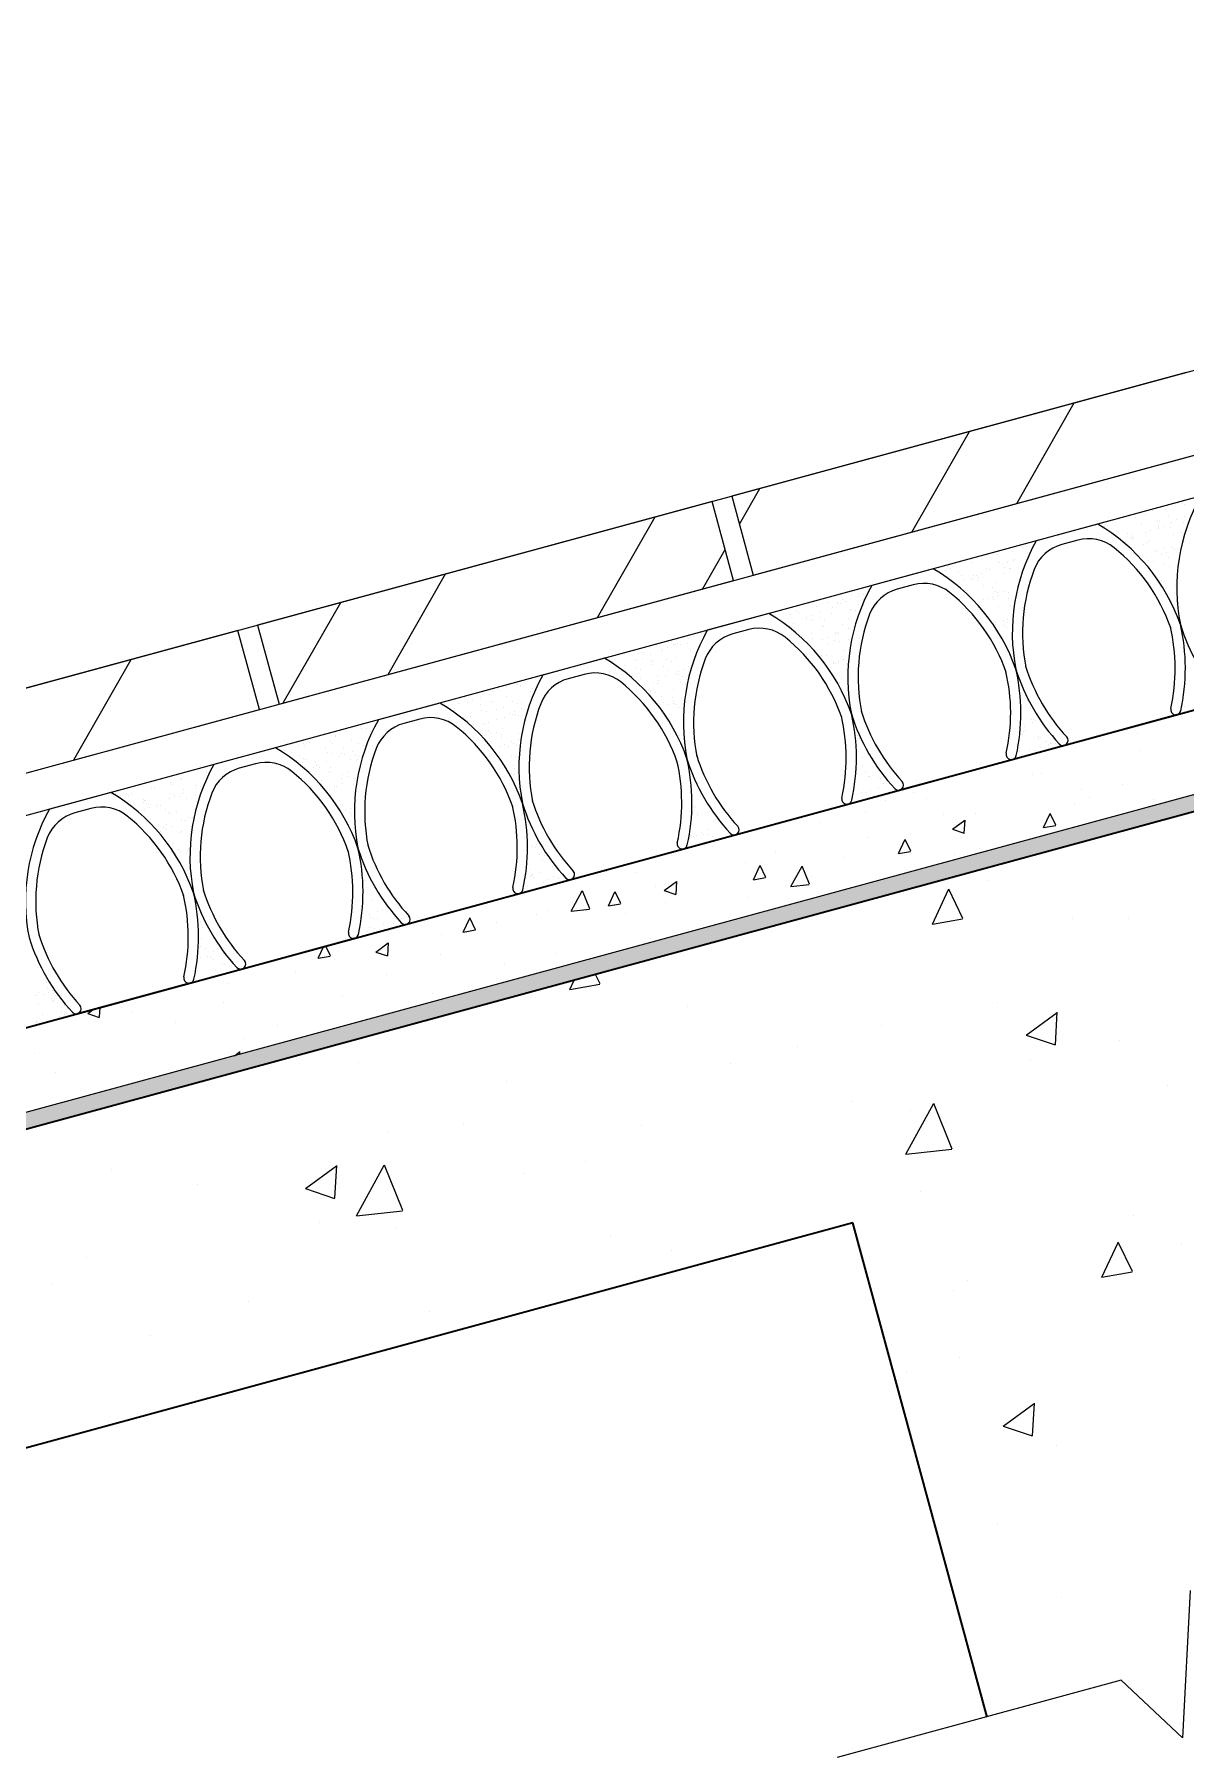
# Model space of a CAD drawing. Header units: millimetres. Extents: x -31731215 to 29997125, y -14487545 to 25622576.
# Drawn here: x 2164615 to 2165177, y -917838 to -916997 of the extents above; entities that cross this region are included whole.
import ezdxf

# ---------------------------------------------------------------- set-up
doc = ezdxf.new("R2010")
doc.units = ezdxf.units.MM
doc.header["$MEASUREMENT"] = 0
doc.linetypes.add('1', pattern=[0])
for name, color, linetype, lineweight in [('DIM', 70, 'Continuous', 9), ('DIMENSION LINES', 134, 'Continuous', 15), ('HATCH', 8, '1', 18), ('SECTION', 7, 'Continuous', 35), ('WALL', 10, '1', 20), ('water proofing', 222, 'Continuous', 9)]:
    doc.layers.add(name, color=color, linetype=linetype, lineweight=lineweight)

msp = doc.modelspace()

# ---------------------------------------------------------------- hatches: boundary and pattern name
at = {"layer": 'water proofing'}
h = msp.add_hatch(color=256, dxfattribs=at)
h.paths.add_polyline_path([(2165749.09, -917213.679), (2164347.787, -917594.633), (2164349.886, -917602.352), (2165788.789, -917211.177), (2165778.971, -917205.556), (2165754.217, -917212.285), (2165754.241, -917218.792)])
h.paths.add_polyline_path([(2165874.505, -917180.378), (2165866.874, -917176.008, -0.0848642), (2165837.529, -917189.636), (2165778.971, -917205.556), (2165788.789, -917211.177), (2165839.627, -917197.356, 0.0940721)])
h.paths.add_polyline_path([(2165948.355, -916904.758), (2165938.973, -916904.792), (2165915.551, -916911.16), (2165881.583, -916970.493), (2165871.933, -916973.116), (2165882.426, -917011.715), (2165888.216, -917010.141), (2165902.036, -917060.977), (2165911.855, -917066.598), (2165887.361, -916976.501), (2165920.847, -916918.01), (2165946.267, -916911.1, 0.5380944)])
h.paths.add_polyline_path([(2165912.702, -917069.716), (2165911.855, -917066.598), (2165902.036, -917060.977), (2165904.982, -917071.814, -0.3181653), (2165866.874, -917176.008), (2165874.505, -917180.378, 0.3081347)])

# ---------------------------------------------------------------- linework, layer by layer
for p, q in [((2164295.344, -917401.723), (2165772.283, -917000.207)), ((2164305.837, -917440.322), (2165888.216, -917010.141)), ((2164311.084, -917459.621), (2165893.463, -917029.441)), ((2165133.968, -917235.997), (2165103.907, -917244.169)), ((2165124.17, -917243.842), (2165116.329, -917245.974)), ((2165053.637, -917257.835), (2165023.576, -917266.008)), ((2165043.839, -917265.68), (2165035.998, -917267.812)), ((2164973.307, -917279.674), (2164943.245, -917287.846)), ((2164963.508, -917287.519), (2164955.667, -917289.65)), ((2164892.976, -917301.512), (2164862.915, -917309.684)), ((2164883.177, -917309.357), (2164875.336, -917311.489)), ((2164812.645, -917323.35), (2164782.584, -917331.523)), ((2164802.847, -917331.196), (2164795.006, -917333.327)), ((2165172.651, -917329.028), (2165117.647, -917343.981)), ((2164732.315, -917345.189), (2164702.253, -917353.361)), ((2164722.516, -917353.034), (2164714.675, -917355.166)), ((2165092.32, -917350.866), (2165037.316, -917365.819)), ((2164651.984, -917367.027), (2164621.922, -917375.2)), ((2165011.989, -917372.705), (2164956.986, -917387.658)), ((2164642.185, -917374.873), (2164634.344, -917377.004)), ((2164931.659, -917394.543), (2164876.655, -917409.496)), ((2164851.328, -917416.382), (2164796.324, -917431.335)), ((2164770.997, -917438.22), (2164715.994, -917453.173)), ((2164690.667, -917460.058), (2164635.663, -917475.012))]:
    msp.add_line(p, q)
for centre, radius, start, end in [((2165264.491, -917267.202), 91.946, 150.787256, 191.178617), ((2165087.478, -917315.324), 91.946, 19.238758, 59.630119), ((2165184.16, -917289.04), 91.946, 150.787256, 191.178617), ((2165121.575, -917265.273), 20, 105.208688, 159.205542), ((2165129.416, -917263.141), 20, 51.211833, 105.208688), ((2165087.478, -917315.324), 86.946, 19.238758, 51.211833), ((2165049.086, -917284.98), 20, 51.211833, 105.208688), ((2165007.148, -917337.162), 91.946, 19.238758, 59.630119), ((2165184.16, -917289.04), 86.946, 159.205542, 191.178617), ((2165103.83, -917310.879), 91.946, 150.787256, 191.178617), ((2165041.245, -917287.112), 20, 105.208688, 159.205542), ((2165007.148, -917337.162), 86.946, 19.238758, 51.211833), ((2164926.817, -917359.001), 91.946, 19.238758, 59.630119), ((2165103.83, -917310.879), 86.946, 159.205542, 191.178617), ((2165023.499, -917332.717), 91.946, 150.787256, 191.178617), ((2164960.914, -917308.95), 20, 105.208688, 159.205542), ((2164968.755, -917306.818), 20, 51.211833, 105.208688), ((2165081.878, -917306.495), 89.872, 347.425573, 13.078081), ((2165264.851, -917256.752), 94.872, 197.339294, 222.991802), ((2165081.878, -917306.495), 94.872, 347.425573, 13.078081), ((2164926.817, -917359.001), 86.946, 19.238758, 51.211833), ((2164846.486, -917380.839), 91.946, 19.238758, 59.630119), ((2165023.499, -917332.717), 86.946, 159.205542, 191.178617), ((2165184.52, -917278.591), 94.872, 197.339294, 222.991802), ((2165001.547, -917328.333), 94.872, 347.425573, 13.078081), ((2165184.52, -917278.591), 89.872, 197.339294, 222.991802), ((2164943.168, -917354.555), 91.946, 150.787256, 191.178617), ((2164880.583, -917330.788), 20, 105.208688, 159.205542), ((2164888.424, -917328.657), 20, 51.211833, 105.208688), ((2164846.486, -917380.839), 86.946, 19.238758, 51.211833), ((2165001.547, -917328.333), 89.872, 347.425573, 13.078081), ((2164766.156, -917402.678), 91.946, 19.238758, 59.630119), ((2164943.168, -917354.555), 86.946, 159.205542, 191.178617), ((2164862.838, -917376.394), 91.946, 150.787256, 191.178617), ((2164808.093, -917350.495), 20, 51.211833, 105.208688), ((2164921.217, -917350.172), 89.872, 347.425573, 13.078081), ((2165104.189, -917300.429), 94.872, 197.339294, 222.991802), ((2164921.217, -917350.172), 94.872, 347.425573, 13.078081), ((2165104.189, -917300.429), 89.872, 197.339294, 222.991802), ((2165172.035, -917326.605), 2.5, 167.425573, 347.425573), ((2164800.252, -917352.627), 20, 105.208688, 159.205542), ((2164766.156, -917402.678), 86.946, 19.238758, 51.211833), ((2165116.954, -917341.579), 2.5, 222.991802, 42.991802), ((2164685.825, -917424.516), 91.946, 19.238758, 59.630119), ((2164862.838, -917376.394), 86.946, 159.205542, 191.178617), ((2165023.859, -917322.268), 89.872, 197.339294, 222.991802), ((2165091.704, -917348.443), 2.5, 167.425573, 347.425573), ((2164782.507, -917398.232), 91.946, 150.787256, 191.178617), ((2164719.922, -917374.465), 20, 105.208688, 159.205542), ((2164727.763, -917372.334), 20, 51.211833, 105.208688), ((2164685.825, -917424.516), 86.946, 19.238758, 51.211833), ((2164840.886, -917372.01), 89.872, 347.425573, 13.078081), ((2165023.859, -917322.268), 94.872, 197.339294, 222.991802), ((2164840.886, -917372.01), 94.872, 347.425573, 13.078081), ((2165036.623, -917363.417), 2.5, 222.991802, 42.991802), ((2164647.432, -917394.172), 20, 51.211833, 105.208688), ((2164605.494, -917446.354), 91.946, 19.238758, 59.630119), ((2164782.507, -917398.232), 86.946, 159.205542, 191.178617), ((2164760.555, -917393.848), 89.872, 347.425573, 13.078081), ((2164943.528, -917344.106), 94.872, 197.339294, 222.991802), ((2164760.555, -917393.848), 94.872, 347.425573, 13.078081), ((2164943.528, -917344.106), 89.872, 197.339294, 222.991802), ((2165011.373, -917370.282), 2.5, 167.425573, 347.425573), ((2164702.176, -917420.071), 91.946, 150.787256, 191.178617), ((2164639.591, -917396.304), 20, 105.208688, 159.205542), ((2164605.494, -917446.354), 86.946, 19.238758, 51.211833), ((2164702.176, -917420.071), 86.946, 159.205542, 191.178617), ((2164956.293, -917385.256), 2.5, 222.991802, 42.991802), ((2164680.224, -917415.687), 89.872, 347.425573, 13.078081), ((2164863.197, -917365.945), 94.872, 197.339294, 222.991802), ((2164680.224, -917415.687), 94.872, 347.425573, 13.078081), ((2164863.197, -917365.945), 89.872, 197.339294, 222.991802), ((2164931.043, -917392.12), 2.5, 167.425573, 347.425573), ((2164875.962, -917407.094), 2.5, 222.991802, 42.991802), ((2164782.866, -917387.783), 94.872, 197.339294, 222.991802), ((2164599.894, -917437.525), 94.872, 347.425573, 13.078081), ((2164782.866, -917387.783), 89.872, 197.339294, 222.991802), ((2164850.712, -917413.959), 2.5, 167.425573, 347.425573), ((2164599.894, -917437.525), 89.872, 347.425573, 13.078081), ((2164795.631, -917428.933), 2.5, 222.991802, 42.991802), ((2164702.536, -917409.621), 94.872, 197.339294, 222.991802), ((2164702.536, -917409.621), 89.872, 197.339294, 222.991802), ((2164770.381, -917435.797), 2.5, 167.425573, 347.425573), ((2164715.301, -917450.771), 2.5, 222.991802, 42.991802), ((2164690.05, -917457.635), 2.5, 167.425573, 347.425573), ((2164634.97, -917472.61), 2.5, 222.991802, 42.991802)]:
    msp.add_arc(centre, radius, start, end)
at = {"layer": 'DIM'}
for p, q in [((2165179.051, -917756.663), (2165175.309, -917828.666)), ((2165145.38, -917800.532), (2165006.665, -917838.243)), ((2165175.309, -917828.666), (2165145.38, -917800.532))]:
    msp.add_line(p, q, dxfattribs=at)
at = {"layer": 'DIMENSION LINES'}
msp.add_line((2165008.532, -917578.831), (2164884.514, -917612.546), dxfattribs=at)
msp.add_solid([(2164884.706, -917612.681), (2164884.763, -917612.665), (2164884.687, -917612.499)], dxfattribs=at)
at = {"layer": 'HATCH'}
for p, q in [((2165094.366, -917225.955), (2165122.471, -917176.863)), ((2165043.19, -917239.867), (2165071.296, -917190.775)), ((2164958.94, -917236.075), (2164968.945, -917218.6)), ((2165157.21, -917231.274), (2165157.21, -917231.274)), ((2165160.586, -917229.116), (2165160.586, -917229.116)), ((2165167.237, -917228.838), (2165167.237, -917228.838)), ((2165172.944, -917225.82), (2165172.944, -917225.82)), ((2165176.562, -917226.192), (2165176.562, -917226.192)), ((2164889.663, -917281.605), (2164917.769, -917232.512)), ((2165137.201, -917237.062), (2165137.201, -917237.062)), ((2165137.503, -917236.174), (2165137.503, -917236.174)), ((2165138.614, -917236.747), (2165138.614, -917236.747)), ((2165143.077, -917239.175), (2165143.077, -917239.175)), ((2165143.857, -917239.452), (2165143.857, -917239.452)), ((2165148, -917232.711), (2165148, -917232.711)), ((2165152.219, -917232.95), (2165152.219, -917232.95)), ((2165155.436, -917235.879), (2165155.436, -917235.879)), ((2165159.957, -917239.21), (2165159.957, -917239.21)), ((2165163.209, -917234.369), (2165163.209, -917234.369)), ((2165163.417, -917238.33), (2165163.417, -917238.33)), ((2165163.438, -917236.443), (2165163.438, -917236.443)), ((2165163.739, -917237.628), (2165163.739, -917237.628)), ((2165164.32, -917234.942), (2165164.32, -917234.942)), ((2165165.825, -917237.186), (2165165.825, -917237.186)), ((2165168.34, -917231.866), (2165168.34, -917231.866)), ((2165169.563, -917237.648), (2165169.563, -917237.648)), ((2165170.058, -917234.983), (2165170.058, -917234.983)), ((2165172.48, -917233.97), (2165172.48, -917233.97)), ((2165174.418, -917239.861), (2165174.418, -917239.861)), ((2165175.776, -917235.034), (2165175.776, -917235.034)), ((2165176.262, -917232.387), (2165176.262, -917232.387)), ((2164940.839, -917267.692), (2164951.914, -917248.348)), ((2165097.248, -917247.626), (2165097.248, -917247.626)), ((2165098.444, -917246.156), (2165098.444, -917246.156)), ((2165099.555, -917246.729), (2165099.555, -917246.729)), ((2165147.434, -917244.451), (2165147.434, -917244.451)), ((2165148.42, -917240.555), (2165148.42, -917240.555)), ((2165149.856, -917242.547), (2165149.856, -917242.547)), ((2165150.807, -917241.298), (2165150.807, -917241.298)), ((2165150.831, -917241.925), (2165150.831, -917241.925)), ((2165150.967, -917243.12), (2165150.967, -917243.12)), ((2165151.217, -917242.868), (2165151.217, -917242.868)), ((2165156.21, -917245.825), (2165156.21, -917245.825)), ((2165157.536, -917240.224), (2165157.536, -917240.224)), ((2165158.267, -917245.093), (2165158.267, -917245.093)), ((2165159.401, -917243.973), (2165159.401, -917243.973)), ((2165166.248, -917247.544), (2165166.248, -917247.544)), ((2165170.619, -917247.465), (2165170.619, -917247.465)), ((2165171.171, -917241.08), (2165171.171, -917241.08)), ((2165171.425, -917248.325), (2165171.425, -917248.325)), ((2165173.006, -917248.208), (2165173.006, -917248.208)), ((2165175.561, -917240.743), (2165175.561, -917240.743)), ((2165060.496, -917256.711), (2165060.496, -917256.711)), ((2165072.303, -917254.517), (2165072.303, -917254.517)), ((2165077.129, -917253.51), (2165077.129, -917253.51)), ((2165079.093, -917251.239), (2165079.093, -917251.239)), ((2165084.889, -917250.922), (2165084.889, -917250.922)), ((2165085.091, -917254.334), (2165085.091, -917254.334)), ((2165086.202, -917254.907), (2165086.202, -917254.907)), ((2165087.237, -917255.729), (2165087.237, -917255.729)), ((2165089.658, -917254.716), (2165089.658, -917254.716)), ((2165092.147, -917249.398), (2165092.147, -917249.398)), ((2165092.643, -917253.672), (2165092.643, -917253.672)), ((2165093.441, -917253.133), (2165093.441, -917253.133)), ((2165099.76, -917250.489), (2165099.76, -917250.489)), ((2165153.662, -917251.139), (2165153.662, -917251.139)), ((2165155.602, -917251.577), (2165155.602, -917251.577)), ((2165157.989, -917252.32), (2165157.989, -917252.32)), ((2165158.902, -917253.565), (2165158.902, -917253.565)), ((2165161.098, -917254.307), (2165161.098, -917254.307)), ((2165162.208, -917248.92), (2165162.208, -917248.92)), ((2165163.319, -917249.494), (2165163.319, -917249.494)), ((2165165.221, -917250.921), (2165165.221, -917250.921)), ((2165166.582, -917254.995), (2165166.582, -917254.995)), ((2165167.643, -917249.908), (2165167.643, -917249.908)), ((2165168.563, -917252.199), (2165168.563, -917252.199)), ((2165169.08, -917256.758), (2165169.08, -917256.758)), ((2165174.002, -917250.294), (2165174.002, -917250.294)), ((2164787.312, -917309.43), (2164815.418, -917260.337)), ((2165059.4, -917258.529), (2165059.4, -917258.529)), ((2165062.112, -917257.622), (2165062.112, -917257.622)), ((2165064.613, -917265.197), (2165064.613, -917265.197)), ((2165065.74, -917259.416), (2165065.74, -917259.416)), ((2165067.381, -917260.981), (2165067.381, -917260.981)), ((2165068.395, -917263.614), (2165068.395, -917263.614)), ((2165071.738, -917262.511), (2165071.738, -917262.511)), ((2165072.849, -917263.084), (2165072.849, -917263.084)), ((2165073.33, -917261.115), (2165073.33, -917261.115)), ((2165074.714, -917260.97), (2165074.714, -917260.97)), ((2165075.135, -917263.731), (2165075.135, -917263.731)), ((2165075.718, -917261.858), (2165075.718, -917261.858)), ((2165077.136, -917259.956), (2165077.136, -917259.956)), ((2165079.739, -917257.684), (2165079.739, -917257.684)), ((2165080.918, -917258.374), (2165080.918, -917258.374)), ((2165084.311, -917264.533), (2165084.311, -917264.533)), ((2165087.721, -917260.136), (2165087.721, -917260.136)), ((2165088.348, -917257.003), (2165088.348, -917257.003)), ((2165090.735, -917257.746), (2165090.735, -917257.746)), ((2165091.445, -917257.612), (2165091.445, -917257.612)), ((2165095.474, -917262.886), (2165095.474, -917262.886)), ((2165163.93, -917263.521), (2165163.93, -917263.521)), ((2165165.17, -917263.343), (2165165.17, -917263.343)), ((2165166.588, -917264.263), (2165166.588, -917264.263)), ((2165009.193, -917272.728), (2165009.193, -917272.728)), ((2165016.938, -917271.235), (2165016.938, -917271.235)), ((2165017.058, -917269.959), (2165017.058, -917269.959)), ((2165019.36, -917270.221), (2165019.36, -917270.221)), ((2165021.438, -917266.693), (2165021.438, -917266.693)), ((2165021.551, -917269.432), (2165021.551, -917269.432)), ((2165069.293, -917268.645), (2165069.293, -917268.645)), ((2165070.212, -917270.195), (2165070.212, -917270.195)), ((2165077.966, -917272.945), (2165077.966, -917272.945)), ((2165078.092, -917265.79), (2165078.092, -917265.79)), ((2165080.512, -917272.138), (2165080.512, -917272.138)), ((2165082.4, -917271.667), (2165082.4, -917271.667)), ((2165082.571, -917266.898), (2165082.571, -917266.898)), ((2165082.899, -917272.881), (2165082.899, -917272.881)), ((2165084.091, -917268.885), (2165084.091, -917268.885)), ((2165084.821, -917270.654), (2165084.821, -917270.654)), ((2165085.202, -917269.458), (2165085.202, -917269.458)), ((2165088.603, -917269.071), (2165088.603, -917269.071)), ((2165090.445, -917272.163), (2165090.445, -917272.163)), ((2165090.552, -917269.35), (2165090.552, -917269.35)), ((2165094.922, -917266.427), (2165094.922, -917266.427)), ((2165167.562, -917266.75), (2165167.562, -917266.75)), ((2165169.964, -917273.623), (2165169.964, -917273.623)), ((2165171.911, -917265.973), (2165171.911, -917265.973)), ((2164736.136, -917323.342), (2164764.242, -917274.25)), ((2164983.703, -917280.335), (2164983.703, -917280.335)), ((2164987.022, -917278.183), (2164987.022, -917278.183)), ((2164987.622, -917279.381), (2164987.622, -917279.381)), ((2164991.893, -917281.716), (2164991.893, -917281.716)), ((2164994.314, -917280.703), (2164994.314, -917280.703)), ((2164996.607, -917276.322), (2164996.607, -917276.322)), ((2164998.096, -917279.12), (2164998.096, -917279.12)), ((2164998.241, -917281.675), (2164998.241, -917281.675)), ((2165002.04, -917274.071), (2165002.04, -917274.071)), ((2165004.043, -917279.49), (2165004.043, -917279.49)), ((2165004.415, -917276.475), (2165004.415, -917276.475)), ((2165006.837, -917275.462), (2165006.837, -917275.462)), ((2165006.974, -917274.298), (2165006.974, -917274.298)), ((2165008.085, -917274.871), (2165008.085, -917274.871)), ((2165010.619, -917273.879), (2165010.619, -917273.879)), ((2165012.024, -917281.942), (2165012.024, -917281.942)), ((2165013.259, -917277.563), (2165013.259, -917277.563)), ((2165013.328, -917277.576), (2165013.328, -917277.576)), ((2165015.646, -917278.306), (2165015.646, -917278.306)), ((2165016.947, -917275.478), (2165016.947, -917275.478)), ((2165076.081, -917274.312), (2165076.081, -917274.312)), ((2165085.402, -917276.113), (2165085.402, -917276.113)), ((2165091.492, -917275.556), (2165091.492, -917275.556)), ((2165092.507, -917281.351), (2165092.507, -917281.351)), ((2165172.351, -917274.366), (2165172.351, -917274.366)), ((2164940.32, -917289.385), (2164940.32, -917289.385)), ((2164983.223, -917285.787), (2164983.223, -917285.787)), ((2164985.574, -917284.36), (2164985.574, -917284.36)), ((2164985.61, -917286.53), (2164985.61, -917286.53)), ((2164991.684, -917282.786), (2164991.684, -917282.786)), ((2164993.621, -917282.476), (2164993.621, -917282.476)), ((2164994.203, -917289.205), (2164994.203, -917289.205)), ((2164994.732, -917283.049), (2164994.732, -917283.049)), ((2164999.438, -917285.537), (2164999.438, -917285.537)), ((2164999.975, -917285.754), (2164999.975, -917285.754)), ((2165000.628, -917282.418), (2165000.628, -917282.418)), ((2165005.782, -917289.817), (2165005.782, -917289.817)), ((2165005.974, -917288.849), (2165005.974, -917288.849)), ((2165006.874, -917288.704), (2165006.874, -917288.704)), ((2165007.084, -917289.422), (2165007.084, -917289.422)), ((2165009.221, -917285.093), (2165009.221, -917285.093)), ((2165012.101, -917287.173), (2165012.101, -917287.173)), ((2165014.522, -917286.159), (2165014.522, -917286.159)), ((2165083.091, -917283.436), (2165083.091, -917283.436)), ((2165083.766, -917285.009), (2165083.766, -917285.009)), ((2165084.202, -917284.009), (2165084.202, -917284.009)), ((2165087.693, -917283.16), (2165087.693, -917283.16)), ((2165088.233, -917285.327), (2165088.233, -917285.327)), ((2165089.445, -917286.714), (2165089.445, -917286.714)), ((2165090.08, -917283.903), (2165090.08, -917283.903)), ((2165090.085, -917282.365), (2165090.085, -917282.365)), ((2164911.932, -917298.743), (2164911.932, -917298.743)), ((2164920.911, -917298.128), (2164920.911, -917298.128)), ((2164921.594, -917297.221), (2164921.594, -917297.221)), ((2164924.016, -917296.208), (2164924.016, -917296.208)), ((2164926.95, -917294.631), (2164926.95, -917294.631)), ((2164927.798, -917294.625), (2164927.798, -917294.625)), ((2164928.856, -917294.262), (2164928.856, -917294.262)), ((2164929.967, -917294.835), (2164929.967, -917294.835)), ((2164933.496, -917294.534), (2164933.496, -917294.534)), ((2164934.117, -917291.981), (2164934.117, -917291.981)), ((2164935.211, -917297.541), (2164935.211, -917297.541)), ((2164936.538, -917290.968), (2164936.538, -917290.968)), ((2164938.169, -917298.123), (2164938.169, -917298.123)), ((2164993.259, -917295.058), (2164993.259, -917295.058)), ((2164994.516, -917292.001), (2164994.516, -917292.001)), ((2164999.578, -917292.413), (2164999.578, -917292.413)), ((2165002, -917291.4), (2165002, -917291.4)), ((2165002.27, -917294.751), (2165002.27, -917294.751)), ((2165005.422, -917292.698), (2165005.422, -917292.698)), ((2165007.809, -917293.441), (2165007.809, -917293.441)), ((2165009.706, -917297.918), (2165009.706, -917297.918)), ((2165012.328, -917292.127), (2165012.328, -917292.127)), ((2165091.065, -917294.541), (2165091.065, -917294.541)), ((2165091.452, -917295.706), (2165091.452, -917295.706)), ((2164633.785, -917351.167), (2164661.891, -917302.074)), ((2164896.914, -917302.855), (2164896.914, -917302.855)), ((2164902.752, -917305.106), (2164902.752, -917305.106)), ((2164908.007, -917302.141), (2164908.007, -917302.141)), ((2164908.133, -917306.347), (2164908.133, -917306.347)), ((2164909.071, -917302.462), (2164909.071, -917302.462)), ((2164909.505, -917299.345), (2164909.505, -917299.345)), ((2164910.52, -917307.091), (2164910.52, -917307.091)), ((2164911.493, -917301.449), (2164911.493, -917301.449)), ((2164915.275, -917299.866), (2164915.275, -917299.866)), ((2164915.503, -917302.44), (2164915.503, -917302.44)), ((2164915.988, -917304.592), (2164915.988, -917304.592)), ((2164916.614, -917303.013), (2164916.614, -917303.013)), ((2164921.858, -917305.718), (2164921.858, -917305.718)), ((2164923.151, -917302.235), (2164923.151, -917302.235)), ((2164923.742, -917307.342), (2164923.742, -917307.342)), ((2164925.538, -917302.979), (2164925.538, -917302.979)), ((2164928.346, -917301.296), (2164928.346, -917301.296)), ((2164931.701, -917306.905), (2164931.701, -917306.905)), ((2164934.131, -917305.654), (2164934.131, -917305.654)), ((2164935.483, -917305.323), (2164935.483, -917305.323)), ((2164998.975, -917300.305), (2164998.975, -917300.305)), ((2165001.384, -917300.228), (2165001.384, -917300.228)), ((2165004.973, -917303.4), (2165004.973, -917303.4)), ((2165005.101, -917303.965), (2165005.101, -917303.965)), ((2165006.084, -917303.973), (2165006.084, -917303.973)), ((2165007.264, -917303.111), (2165007.264, -917303.111)), ((2165009.685, -917302.097), (2165009.685, -917302.097)), ((2165011.327, -917306.678), (2165011.327, -917306.678)), ((2164844.976, -917315.371), (2164844.976, -917315.371)), ((2164849.819, -917313.888), (2164849.819, -917313.888)), ((2164850.739, -917314.226), (2164850.739, -917314.226)), ((2164851.85, -917314.8), (2164851.85, -917314.8)), ((2164851.86, -917315.191), (2164851.86, -917315.191)), ((2164862.723, -917309.876), (2164862.723, -917309.876)), ((2164903.402, -917308.187), (2164903.402, -917308.187)), ((2164910.838, -917311.355), (2164910.838, -917311.355)), ((2164916.757, -917313.159), (2164916.757, -917313.159)), ((2164918.819, -917313.806), (2164918.819, -917313.806)), ((2164919.113, -917309.766), (2164919.113, -917309.766)), ((2164919.178, -917312.146), (2164919.178, -917312.146)), ((2164922.961, -917310.563), (2164922.961, -917310.563)), ((2164927.856, -917308.813), (2164927.856, -917308.813)), ((2164928.967, -917309.386), (2164928.967, -917309.386)), ((2164929.28, -917307.919), (2164929.28, -917307.919)), ((2164930.332, -917313.258), (2164930.332, -917313.258)), ((2164931.178, -917310.51), (2164931.178, -917310.51)), ((2164932.719, -917314.001), (2164932.719, -917314.001)), ((2165007.932, -917313.179), (2165007.932, -917313.179)), ((2165008.566, -917311.251), (2165008.566, -917311.251)), ((2164821.824, -917323.415), (2164821.824, -917323.415)), ((2164824.874, -917320.779), (2164824.874, -917320.779)), ((2164826.25, -917323.208), (2164826.25, -917323.208)), ((2164828.672, -917322.195), (2164828.672, -917322.195)), ((2164831.387, -917319.309), (2164831.387, -917319.309)), ((2164832.31, -917323.946), (2164832.31, -917323.946)), ((2164832.454, -917320.612), (2164832.454, -917320.612)), ((2164836.842, -917319.303), (2164836.842, -917319.303)), ((2164837.386, -917322.404), (2164837.386, -917322.404)), ((2164837.46, -917317.184), (2164837.46, -917317.184)), ((2164838.497, -917322.977), (2164838.497, -917322.977)), ((2164838.773, -917317.968), (2164838.773, -917317.968)), ((2164841.194, -917316.954), (2164841.194, -917316.954)), ((2164845.214, -917319.934), (2164845.214, -917319.934)), ((2164848.061, -917322.796), (2164848.061, -917322.796)), ((2164850.448, -917323.539), (2164850.448, -917323.539)), ((2164852.65, -917323.102), (2164852.65, -917323.102)), ((2164857.093, -917317.505), (2164857.093, -917317.505)), ((2164857.8, -917316.34), (2164857.8, -917316.34)), ((2164914.503, -917316.991), (2164914.503, -917316.991)), ((2164915.314, -917317.37), (2164915.314, -917317.37)), ((2164915.614, -917317.564), (2164915.614, -917317.564)), ((2164917.701, -917318.113), (2164917.701, -917318.113)), ((2164920.857, -917320.269), (2164920.857, -917320.269)), ((2164921.651, -917323.02), (2164921.651, -917323.02)), ((2164924.442, -917323.857), (2164924.442, -917323.857)), ((2164926.295, -917320.788), (2164926.295, -917320.788)), ((2164926.573, -917316.556), (2164926.573, -917316.556)), ((2164926.856, -917323.364), (2164926.856, -917323.364)), ((2164926.864, -917322.843), (2164926.864, -917322.843)), ((2164927.967, -917323.938), (2164927.967, -917323.938)), ((2164930.646, -917321.261), (2164930.646, -917321.261)), ((2165008.63, -917316.452), (2165008.63, -917316.452)), ((2165096.606, -917321.083), (2165096.606, -917321.083)), ((2165099.558, -917322.183), (2165099.558, -917322.183)), ((2165099.797, -917322.19), (2165099.797, -917322.19)), ((2164819.931, -917325.853), (2164819.931, -917325.853)), ((2164819.952, -917327.243), (2164819.952, -917327.243)), ((2164824.033, -917330.582), (2164824.033, -917330.582)), ((2164825.144, -917331.155), (2164825.144, -917331.155)), ((2164827.706, -917329.993), (2164827.706, -917329.993)), ((2164833.043, -917326.908), (2164833.043, -917326.908)), ((2164835.43, -917327.651), (2164835.43, -917327.651)), ((2164840.139, -917331.309), (2164840.139, -917331.309)), ((2164840.291, -917326.398), (2164840.291, -917326.398)), ((2164843.74, -917325.683), (2164843.74, -917325.683)), ((2164844.024, -917330.326), (2164844.024, -917330.326)), ((2164846.458, -917328.665), (2164846.458, -917328.665)), ((2164848.045, -917329.148), (2164848.045, -917329.148)), ((2164848.88, -917327.652), (2164848.88, -917327.652)), ((2164849.739, -917328.778), (2164849.739, -917328.778)), ((2164850.85, -917329.351), (2164850.85, -917329.351)), ((2164852.662, -917326.069), (2164852.662, -917326.069)), ((2164922.496, -917328.393), (2164922.496, -917328.393)), ((2164924.883, -917329.136), (2164924.883, -917329.136)), ((2164929.404, -917325.771), (2164929.404, -917325.771)), ((2165101.4, -917331.363), (2165101.4, -917331.363)), ((2165102.39, -917331.397), (2165102.39, -917331.397)), ((2165103.787, -917332.106), (2165103.787, -917332.106)), ((2165176.313, -917324.852), (2165176.313, -917324.852)), ((2164755.951, -917338.714), (2164755.951, -917338.714)), ((2164761.753, -917339.864), (2164761.753, -917339.864)), ((2164761.764, -917338.99), (2164761.764, -917338.99)), ((2164772.622, -917334.191), (2164772.622, -917334.191)), ((2164773.732, -917334.764), (2164773.732, -917334.764)), ((2164774.122, -917335.694), (2164774.122, -917335.694)), ((2164776.77, -917335.751), (2164776.77, -917335.751)), ((2164778.976, -917337.469), (2164778.976, -917337.469)), ((2164829.006, -917334.438), (2164829.006, -917334.438)), ((2164830.387, -917333.86), (2164830.387, -917333.86)), ((2164833.935, -917333.906), (2164833.935, -917333.906)), ((2164835.142, -917333.16), (2164835.142, -917333.16)), ((2164836.357, -917332.892), (2164836.357, -917332.892)), ((2164836.386, -917336.955), (2164836.386, -917336.955)), ((2164837.497, -917337.528), (2164837.497, -917337.528)), ((2164840.225, -917337.93), (2164840.225, -917337.93)), ((2164842.612, -917338.673), (2164842.612, -917338.673)), ((2164842.74, -917340.234), (2164842.74, -917340.234)), ((2164843.123, -917335.612), (2164843.123, -917335.612)), ((2164850.877, -917338.362), (2164850.877, -917338.362)), ((2164929.677, -917339.415), (2164929.677, -917339.415)), ((2165016.426, -917340.821), (2165016.426, -917340.821)), ((2165016.436, -917339.449), (2165016.436, -917339.449)), ((2165017.797, -917340.443), (2165017.797, -917340.443)), ((2165097.363, -917338.893), (2165097.363, -917338.893)), ((2165097.785, -917337.443), (2165097.785, -917337.443)), ((2165098.203, -917334.622), (2165098.203, -917334.622)), ((2165098.797, -917336.741), (2165098.797, -917336.741)), ((2165101.985, -917333.039), (2165101.985, -917333.039)), ((2165104.796, -917339.836), (2165104.796, -917339.836)), ((2165105.221, -917340.611), (2165105.221, -917340.611)), ((2165105.906, -917340.409), (2165105.906, -917340.409)), ((2164734.674, -917344.746), (2164734.674, -917344.746)), ((2164736.274, -917346.597), (2164736.274, -917346.597)), ((2164737.11, -917346.599), (2164737.11, -917346.599)), ((2164739.917, -917347.451), (2164739.917, -917347.451)), ((2164743.429, -917343.954), (2164743.429, -917343.954)), ((2164744.255, -917349.048), (2164744.255, -917349.048)), ((2164745.85, -917342.941), (2164745.85, -917342.941)), ((2164746.735, -917343.976), (2164746.735, -917343.976)), ((2164749.178, -917342.584), (2164749.178, -917342.584)), ((2164749.632, -917341.358), (2164749.632, -917341.358)), ((2164756.614, -917345.752), (2164756.614, -917345.752)), ((2164757.954, -917347.468), (2164757.954, -917347.468)), ((2164759.269, -917342.368), (2164759.269, -917342.368)), ((2164760.341, -917348.211), (2164760.341, -917348.211)), ((2164760.379, -917342.942), (2164760.379, -917342.942)), ((2164763.637, -917349.411), (2164763.637, -917349.411)), ((2164764.595, -917348.204), (2164764.595, -917348.204)), ((2164765.623, -917345.647), (2164765.623, -917345.647)), ((2164766.058, -917348.398), (2164766.058, -917348.398)), ((2164769.518, -917341.74), (2164769.518, -917341.74)), ((2164769.84, -917346.815), (2164769.84, -917346.815)), ((2164771.621, -917348.742), (2164771.621, -917348.742)), ((2164772.732, -917349.315), (2164772.732, -917349.315)), ((2164772.972, -917343.356), (2164772.972, -917343.356)), ((2164775.359, -917344.099), (2164775.359, -917344.099)), ((2164776.159, -917344.17), (2164776.159, -917344.17)), ((2164837.973, -917342.374), (2164837.973, -917342.374)), ((2164841.621, -917344.603), (2164841.621, -917344.603)), ((2164844.042, -917343.589), (2164844.042, -917343.589)), ((2164845.954, -917344.826), (2164845.954, -917344.826)), ((2164847.406, -917348.953), (2164847.406, -917348.953)), ((2164847.825, -917342.007), (2164847.825, -917342.007)), ((2164848.738, -917343.329), (2164848.738, -917343.329)), ((2164849.849, -917343.902), (2164849.849, -917343.902)), ((2164851.205, -917341.349), (2164851.205, -917341.349)), ((2165095.951, -917347.241), (2165095.951, -917347.241)), ((2165097.148, -917348.977), (2165097.148, -917348.977)), ((2165100.617, -917346.657), (2165100.617, -917346.657)), ((2165103.467, -917346.332), (2165103.467, -917346.332)), ((2165105.888, -917345.319), (2165105.888, -917345.319)), ((2165108.582, -917342.386), (2165108.582, -917342.386)), ((2165109.671, -917343.736), (2165109.671, -917343.736)), ((2165110.969, -917343.129), (2165110.969, -917343.129)), ((2165111.15, -917343.114), (2165111.15, -917343.114)), ((2165113.202, -917343.063), (2165113.202, -917343.063)), ((2164698.426, -917357.5), (2164698.426, -917357.5)), ((2164742.936, -917351.58), (2164742.936, -917351.58)), ((2164745.323, -917352.323), (2164745.323, -917352.323)), ((2164745.916, -917350.546), (2164745.916, -917350.546)), ((2164747.026, -917351.119), (2164747.026, -917351.119)), ((2164751.114, -917354.652), (2164751.114, -917354.652)), ((2164752.009, -917351.798), (2164752.009, -917351.798)), ((2164752.27, -917353.825), (2164752.27, -917353.825)), ((2164753.536, -917353.638), (2164753.536, -917353.638)), ((2164753.916, -917354.998), (2164753.916, -917354.998)), ((2164757.318, -917352.055), (2164757.318, -917352.055)), ((2164758.268, -917356.92), (2164758.268, -917356.92)), ((2164759.379, -917357.493), (2164759.379, -917357.493)), ((2164759.445, -917354.966), (2164759.445, -917354.966)), ((2164767.426, -917357.418), (2164767.426, -917357.418)), ((2164768.934, -917350.886), (2164768.934, -917350.886)), ((2164772.349, -917350.954), (2164772.349, -917350.954)), ((2164848.785, -917354.04), (2164848.785, -917354.04)), ((2164849.306, -917355.3), (2164849.306, -917355.3)), ((2164849.793, -917349.696), (2164849.793, -917349.696)), ((2165019.164, -917353.785), (2165019.164, -917353.785)), ((2165019.257, -917350.035), (2165019.257, -917350.035)), ((2165020.679, -917356.705), (2165020.679, -917356.705)), ((2165093.366, -917350.56), (2165093.366, -917350.56)), ((2164660.607, -917364.7), (2164660.607, -917364.7)), ((2164671.645, -917364.536), (2164671.645, -917364.536)), ((2164673.482, -917364.39), (2164673.482, -917364.39)), ((2164681.151, -917362.333), (2164681.151, -917362.333)), ((2164682.262, -917362.906), (2164682.262, -917362.906)), ((2164686.067, -917360.796), (2164686.067, -917360.796)), ((2164686.663, -917360.424), (2164686.663, -917360.424)), ((2164687.505, -917365.611), (2164687.505, -917365.611)), ((2164693.338, -917364.917), (2164693.338, -917364.917)), ((2164693.821, -917363.546), (2164693.821, -917363.546)), ((2164695.759, -917363.903), (2164695.759, -917363.903)), ((2164754.841, -917361.013), (2164754.841, -917361.013)), ((2164758.799, -917365.349), (2164758.799, -917365.349)), ((2164761.097, -917366.021), (2164761.097, -917366.021)), ((2164761.221, -917364.336), (2164761.221, -917364.336)), ((2164762.276, -917364.18), (2164762.276, -917364.18)), ((2164764.622, -917360.198), (2164764.622, -917360.198)), ((2164765.003, -917362.753), (2164765.003, -917362.753)), ((2164765.135, -917358.491), (2164765.135, -917358.491)), ((2164767.522, -917359.234), (2164767.522, -917359.234)), ((2164770.621, -917363.293), (2164770.621, -917363.293)), ((2164771.322, -917360.108), (2164771.322, -917360.108)), ((2164771.732, -917363.866), (2164771.732, -917363.866)), ((2164847.738, -917357.88), (2164847.738, -917357.88)), ((2164848.849, -917358.453), (2164848.849, -917358.453)), ((2164851.617, -917363.254), (2164851.617, -917363.254)), ((2165017.166, -917365.713), (2165017.166, -917365.713)), ((2165022.089, -917359.249), (2165022.089, -917359.249)), ((2165022.273, -917359.453), (2165022.273, -917359.453)), ((2165023.067, -917366.065), (2165023.067, -917366.065)), ((2165026.678, -917359.8), (2165026.678, -917359.8)), ((2165026.849, -917364.482), (2165026.849, -917364.482)), ((2165027.789, -917360.373), (2165027.789, -917360.373)), ((2165029.525, -917362.417), (2165029.525, -917362.417)), ((2164654.288, -917367.345), (2164654.288, -917367.345)), ((2164656.627, -917368.648), (2164656.627, -917368.648)), ((2164660.578, -917368.402), (2164660.578, -917368.402)), ((2164661.8, -917367.416), (2164661.8, -917367.416)), ((2164667.798, -917370.511), (2164667.798, -917370.511)), ((2164667.846, -917372.14), (2164667.846, -917372.14)), ((2164668.559, -917370.854), (2164668.559, -917370.854)), ((2164668.909, -917371.084), (2164668.909, -917371.084)), ((2164670.233, -917372.883), (2164670.233, -917372.883)), ((2164670.714, -917374.384), (2164670.714, -917374.384)), ((2164674.152, -917373.789), (2164674.152, -917373.789)), ((2164674.496, -917372.802), (2164674.496, -917372.802)), ((2164676.313, -917373.604), (2164676.313, -917373.604)), ((2164680.815, -917370.157), (2164680.815, -917370.157)), ((2164680.917, -917367.558), (2164680.917, -917367.558)), ((2164682.864, -917368.028), (2164682.864, -917368.028)), ((2164683.237, -917369.144), (2164683.237, -917369.144)), ((2164685.251, -917368.771), (2164685.251, -917368.771)), ((2164687.019, -917367.561), (2164687.019, -917367.561)), ((2164688.899, -917370.01), (2164688.899, -917370.01)), ((2164693.504, -917368.706), (2164693.504, -917368.706)), ((2164693.844, -917371.446), (2164693.844, -917371.446)), ((2164694.615, -917369.279), (2164694.615, -917369.279)), ((2164765.108, -917373.394), (2164765.108, -917373.394)), ((2164770.258, -917366.632), (2164770.258, -917366.632)), ((2164935.807, -917369.091), (2164935.807, -917369.091)), ((2164936.208, -917373.391), (2164936.208, -917373.391)), ((2164936.342, -917374.531), (2164936.342, -917374.531)), ((2164937.319, -917373.964), (2164937.319, -917373.964)), ((2164940.002, -917368.991), (2164940.002, -917368.991)), ((2164942.661, -917371.887), (2164942.661, -917371.887)), ((2165014.327, -917369.723), (2165014.327, -917369.723)), ((2165014.436, -917368.551), (2165014.436, -917368.551)), ((2165018.474, -917367.058), (2165018.474, -917367.058)), ((2165020.646, -917367.078), (2165020.646, -917367.078)), ((2165020.861, -917367.801), (2165020.861, -917367.801)), ((2165024.92, -917368.463), (2165024.92, -917368.463)), ((2164668.293, -917375.398), (2164668.293, -917375.398)), ((2164671.39, -917380.068), (2164671.39, -917380.068)), ((2164678.826, -917375.558), (2164678.826, -917375.558)), ((2164679.144, -917382.818), (2164679.144, -917382.818)), ((2164680.151, -917376.884), (2164680.151, -917376.884)), ((2164681.262, -917377.457), (2164681.262, -917377.457)), ((2164683.749, -917376.772), (2164683.749, -917376.772)), ((2164686.505, -917380.162), (2164686.505, -917380.162)), ((2164688.501, -917380.854), (2164688.501, -917380.854)), ((2164690.045, -917379.051), (2164690.045, -917379.051)), ((2164690.922, -917379.841), (2164690.922, -917379.841)), ((2164691.73, -917379.224), (2164691.73, -917379.224)), ((2164763.622, -917374.749), (2164763.622, -917374.749)), ((2164766.485, -917376.046), (2164766.485, -917376.046)), ((2164767.939, -917382.608), (2164767.939, -917382.608)), ((2164768.278, -917377.044), (2164768.278, -917377.044)), ((2164768.906, -917375.033), (2164768.906, -917375.033)), ((2164769.621, -917377.844), (2164769.621, -917377.844)), ((2164770.732, -917378.417), (2164770.732, -917378.417)), ((2164854.576, -917380.922), (2164854.576, -917380.922)), ((2164936.203, -917376.595), (2164936.203, -917376.595)), ((2164938.59, -917377.339), (2164938.59, -917377.339)), ((2164938.638, -917378.305), (2164938.638, -917378.305)), ((2164942.562, -917376.669), (2164942.562, -917376.669)), ((2164946.392, -917381.055), (2164946.392, -917381.055)), ((2164947.183, -917380.014), (2164947.183, -917380.014)), ((2164950.347, -917382.584), (2164950.347, -917382.584)), ((2164615.386, -917388.67), (2164615.386, -917388.67)), ((2164616.72, -917383.067), (2164616.72, -917383.067)), ((2164675.027, -917383.163), (2164675.027, -917383.163)), ((2164675.978, -917386.095), (2164675.978, -917386.095)), ((2164677.414, -917383.906), (2164677.414, -917383.906)), ((2164678.4, -917385.082), (2164678.4, -917385.082)), ((2164682.182, -917383.499), (2164682.182, -917383.499)), ((2164686.007, -917386.581), (2164686.007, -917386.581)), ((2164686.58, -917385.986), (2164686.58, -917385.986)), ((2164856.319, -917386.876), (2164856.319, -917386.876)), ((2164860.111, -917390.897), (2164860.111, -917390.897)), ((2164935.208, -917387.942), (2164935.208, -917387.942)), ((2164936.319, -917388.515), (2164936.319, -917388.515)), ((2164937.824, -917387.825), (2164937.824, -917387.825)), ((2164940.246, -917386.811), (2164940.246, -917386.811)), ((2164941.47, -917387.519), (2164941.47, -917387.519)), ((2164941.562, -917391.221), (2164941.562, -917391.221)), ((2164943.384, -917387.618), (2164943.384, -917387.618)), ((2164944.028, -917385.228), (2164944.028, -917385.228)), ((2164945.771, -917388.361), (2164945.771, -917388.361)), ((2164680.262, -917392.008), (2164680.262, -917392.008)), ((2164681.975, -917392.032), (2164681.975, -917392.032)), ((2164682.208, -917394.186), (2164682.208, -917394.186)), ((2164683.664, -917396.792), (2164683.664, -917396.792)), ((2164684.595, -917394.929), (2164684.595, -917394.929)), ((2164685.505, -917394.713), (2164685.505, -917394.713)), ((2164686.085, -917395.779), (2164686.085, -917395.779)), ((2164689.411, -917395.2), (2164689.411, -917395.2)), ((2164689.867, -917394.196), (2164689.867, -917394.196)), ((2164858.091, -917393.355), (2164858.091, -917393.355)), ((2164859.201, -917393.928), (2164859.201, -917393.928)), ((2164859.84, -917392.633), (2164859.84, -917392.633)), ((2164861.113, -917397.156), (2164861.113, -917397.156)), ((2164863.5, -917397.899), (2164863.5, -917397.899)), ((2164864.445, -917396.634), (2164864.445, -917396.634)), ((2164689.39, -917405.208), (2164689.39, -917405.208)), ((2164857.075, -917404.686), (2164857.075, -917404.686)), ((2164857.09, -917407.906), (2164857.09, -917407.906)), ((2164857.424, -917407.557), (2164857.424, -917407.557)), ((2164857.792, -917406.873), (2164857.792, -917406.873)), ((2164861.206, -917405.974), (2164861.206, -917405.974)), ((2164862.942, -917400.111), (2164862.942, -917400.111)), ((2164867.525, -917403.33), (2164867.525, -917403.33)), ((2164868.294, -917408.178), (2164868.294, -917408.178)), ((2164691.614, -917412.933), (2164691.614, -917412.933)), ((2164776.433, -917410.251), (2164776.433, -917410.251)), ((2164777.019, -917413.379), (2164777.019, -917413.379)), ((2164779.44, -917412.365), (2164779.44, -917412.365)), ((2164779.973, -917413.32), (2164779.973, -917413.32)), ((2164781.084, -917413.893), (2164781.084, -917413.893)), ((2164855.003, -917408.571), (2164855.003, -917408.571)), ((2164855.663, -917413.034), (2164855.663, -917413.034)), ((2164858.201, -917408.48), (2164858.201, -917408.48)), ((2164863.444, -917411.185), (2164863.444, -917411.185)), ((2164865.773, -917409.325), (2164865.773, -917409.325)), ((2164870.681, -917408.921), (2164870.681, -917408.921)), ((2164779.264, -917419.465), (2164779.264, -917419.465)), ((2164784.704, -917424.076), (2164784.704, -917424.076)), ((2164787.126, -917423.063), (2164787.126, -917423.063)), ((2164695.857, -917430.189), (2164695.857, -917430.189)), ((2164696.619, -917433.112), (2164696.619, -917433.112)), ((2164774.603, -917428.303), (2164774.603, -917428.303)), ((2164774.66, -917425.511), (2164774.66, -917425.511)), ((2164778.187, -917432.851), (2164778.187, -917432.851)), ((2164778.385, -917426.721), (2164778.385, -917426.721)), ((2164778.973, -917427.871), (2164778.973, -917427.871)), ((2164780.084, -917428.444), (2164780.084, -917428.444)), ((2164781.986, -917425.246), (2164781.986, -917425.246)), ((2164782.096, -917428.679), (2164782.096, -917428.679)), ((2164785.327, -917431.149), (2164785.327, -917431.149)), ((2164790.077, -917431.131), (2164790.077, -917431.131)), ((2164696.132, -917438.103), (2164696.132, -917438.103)), ((2164699.715, -917434.784), (2164699.715, -917434.784)), ((2164703.568, -917441.271), (2164703.568, -917441.271)), ((2164777.491, -917434.725), (2164777.491, -917434.725)), ((2164780.574, -917433.594), (2164780.574, -917433.594)), ((2164694.857, -917444.74), (2164694.857, -917444.74)), ((2164695.564, -917447.467), (2164695.564, -917447.467)), ((2164695.916, -917442.388), (2164695.916, -917442.388)), ((2164698.303, -917443.131), (2164698.303, -917443.131)), ((2164698.963, -917447.317), (2164698.963, -917447.317)), ((2164700.855, -917447.835), (2164700.855, -917447.835)), ((2164701.883, -917444.822), (2164701.883, -917444.822)), ((2164701.966, -917448.408), (2164701.966, -917448.408)), ((2164704.304, -917443.809), (2164704.304, -917443.809)), ((2164706.896, -917445.806), (2164706.896, -917445.806)), ((2164616.032, -917452.669), (2164616.032, -917452.669)), ((2164617.579, -917452.275), (2164617.579, -917452.275)), ((2164694.041, -917453.781), (2164694.041, -917453.781)), ((2164701.795, -917456.531), (2164701.795, -917456.531)), ((2164703.097, -917453.411), (2164703.097, -917453.411)), ((2164705.484, -917454.154), (2164705.484, -917454.154)), ((2164706.399, -917450.485), (2164706.399, -917450.485)), ((2164707.21, -917451.113), (2164707.21, -917451.113)), ((2164615.513, -917466.373), (2164615.513, -917466.373)), ((2164616.739, -917464.704), (2164616.739, -917464.704)), ((2164619.061, -917465.568), (2164619.061, -917465.568)), ((2164620.436, -917459.909), (2164620.436, -917459.909)), ((2164620.826, -917462.949), (2164620.826, -917462.949)), ((2164621.483, -917464.555), (2164621.483, -917464.555)), ((2164623.213, -917463.692), (2164623.213, -917463.692)), ((2164616.788, -917470.479), (2164616.788, -917470.479)), ((2164618.344, -917475.587), (2164618.344, -917475.587)), ((2164622.738, -917467.799), (2164622.738, -917467.799)), ((2164623.267, -917469.123), (2164623.267, -917469.123)), ((2164623.849, -917468.372), (2164623.849, -917468.372)), ((2164628.007, -917473.971), (2164628.007, -917473.971)), ((2164629.092, -917471.078), (2164629.092, -917471.078)), ((2164629.168, -917475.252), (2164629.168, -917475.252)), ((2164630.394, -917474.714), (2164630.394, -917474.714)), ((2164630.703, -917472.291), (2164630.703, -917472.291)), ((2164615.376, -917478.826), (2164615.376, -917478.826)), ((2164615.739, -917479.255), (2164615.739, -917479.255)), ((2164620.428, -917478.91), (2164620.428, -917478.91)), ((2164626.747, -917476.266), (2164626.747, -917476.266))]:
    msp.add_line(p, q, dxfattribs=at)
at = {"layer": 'HATCH', "color": 1}
for p, q in [((2165153.405, -917338.138), (2165153.405, -917338.138)), ((2165154.37, -917346.32), (2165154.37, -917346.32)), ((2165106.342, -917357.567), (2165106.342, -917357.567)), ((2165102.265, -917358.148), (2165102.265, -917358.148)), ((2165126.135, -917365.579), (2165126.135, -917365.579)), ((2165146.017, -917362.993), (2165146.017, -917362.993)), ((2165030.216, -917370.781), (2165030.216, -917370.781)), ((2165043.763, -917367.117), (2165043.763, -917367.117)), ((2165050.161, -917369.975), (2165050.161, -917369.975)), ((2165122.724, -917372.74), (2165122.724, -917372.74)), ((2165129.9, -917369.573), (2165129.9, -917369.573)), ((2165160.964, -917370.581), (2165160.964, -917370.581)), ((2164998.057, -917381.803), (2164998.057, -917381.803)), ((2165020.47, -917376.865), (2165020.47, -917376.865)), ((2165058.644, -917377.83), (2165058.644, -917377.83)), ((2165062.951, -917385.001), (2165069.002, -917380.57)), ((2165068.756, -917386.842), (2165069.127, -917380.479)), ((2165074.031, -917377.406), (2165074.031, -917377.406)), ((2165107.503, -917384.148), (2165110.647, -917377.339)), ((2165113.532, -917382.993), (2165110.771, -917377.248)), ((2165021.927, -917389.234), (2165021.927, -917389.234)), ((2165036.642, -917396.909), (2165039.787, -917390.1)), ((2165042.671, -917395.754), (2165039.911, -917390.008)), ((2165062.951, -917385.001), (2165068.631, -917386.933)), ((2165096.975, -917390.961), (2165096.975, -917390.96)), ((2165107.503, -917384.148), (2165113.408, -917383.084)), ((2164945.952, -917393.631), (2164945.952, -917393.631)), ((2164976.566, -917395.74), (2164976.566, -917395.74)), ((2165010.491, -917398.691), (2165010.491, -917398.691)), ((2165036.643, -917396.909), (2165042.548, -917395.845)), ((2165063.963, -917397.331), (2165063.963, -917397.331)), ((2165076.25, -917394.532), (2165076.25, -917394.532)), ((2164893.848, -917405.458), (2164893.848, -917405.458)), ((2164894.034, -917405.798), (2164894.034, -917405.798)), ((2164908.171, -917405.941), (2164908.171, -917405.941)), ((2164961.708, -917401.456), (2164961.708, -917401.456)), ((2164965.782, -917409.669), (2164968.927, -917402.861)), ((2164971.811, -917408.515), (2164969.051, -917402.769)), ((2164969.822, -917401.061), (2164969.822, -917401.061)), ((2164984.124, -917412.922), (2164989.51, -917403.046)), ((2164993.204, -917411.86), (2164989.646, -917402.985)), ((2164876.795, -917424.948), (2164882.182, -917415.071)), ((2164885.875, -917423.885), (2164882.318, -917415.011)), ((2164894.922, -917422.43), (2164898.067, -917415.621)), ((2164900.951, -917421.275), (2164898.191, -917415.53)), ((2164917.718, -917412.889), (2164917.718, -917412.889)), ((2164922.17, -917414.973), (2164928.222, -917410.543)), ((2164922.17, -917414.973), (2164927.85, -917416.906)), ((2164926.469, -917416.203), (2164926.469, -917416.203)), ((2164927.975, -917416.814), (2164928.346, -917410.451)), ((2164965.782, -917409.669), (2164971.687, -917408.606)), ((2164984.124, -917412.922), (2164993.068, -917411.92)), ((2164865.614, -917424.716), (2164865.614, -917424.716)), ((2164876.795, -917424.948), (2164885.739, -917423.945)), ((2164894.922, -917422.43), (2164900.827, -917421.367)), ((2164922.916, -917420.699), (2164922.916, -917420.699)), ((2164963.429, -917418.119), (2164963.429, -917418.119)), ((2164824.062, -917435.191), (2164827.207, -917428.382)), ((2164830.091, -917434.036), (2164827.331, -917428.291)), ((2164840.384, -917430.756), (2164840.384, -917430.756)), ((2164860.019, -917426.801), (2164860.019, -917426.801)), ((2164903.177, -917425.951), (2164903.177, -917425.951)), ((2164781.39, -917444.946), (2164787.441, -917440.516)), ((2164787.194, -917446.787), (2164787.566, -917440.424)), ((2164813.51, -917436.544), (2164813.51, -917436.544)), ((2164824.062, -917435.191), (2164829.967, -917434.128)), ((2164915.731, -917438.383), (2164915.731, -917438.383)), ((2164753.202, -917447.952), (2164755.787, -917442.355)), ((2164753.202, -917447.952), (2164759.107, -917446.889)), ((2164759.231, -917446.797), (2164756.946, -917442.04)), ((2164761.405, -917448.372), (2164761.405, -917448.372)), ((2164781.39, -917444.946), (2164787.07, -917446.879)), ((2164812.956, -917446.229), (2164812.956, -917446.229)), ((2164869.266, -917445.658), (2164869.266, -917445.658)), ((2164742.16, -917454.666), (2164742.16, -917454.666)), ((2164786.734, -917455.715), (2164786.734, -917455.715)), ((2164844.415, -917450.542), (2164844.415, -917450.542)), ((2164709.301, -917460.199), (2164709.301, -917460.199)), ((2164765.258, -917466.493), (2164765.258, -917466.493)), ((2164809.176, -917465.289), (2164809.176, -917465.289)), ((2164640.609, -917474.919), (2164643.328, -917472.928)), ((2164640.609, -917474.919), (2164646.289, -917476.852)), ((2164646.414, -917476.76), (2164646.691, -917472.014)), ((2164657.197, -917472.027), (2164657.197, -917472.027)), ((2164662.484, -917474.339), (2164662.484, -917474.339)), ((2164706.922, -917469.413), (2164706.922, -917469.413)), ((2164785.883, -917475.036), (2164785.883, -917475.036)), ((2164683.629, -917479.161), (2164683.629, -917479.161)), ((2164733.084, -917480.674), (2164733.084, -917480.674)), ((2164717.105, -917487.353), (2164717.105, -917487.353)), ((2164614.785, -917494.603), (2164614.785, -917494.603)), ((2164712.28, -917495.543), (2164714.823, -917493.681)), ((2164714.874, -917494.837), (2164714.947, -917493.589)), ((2164624.867, -917503.752), (2164624.867, -917503.752)), ((2164670.043, -917506.782), (2164670.043, -917506.782))]:
    msp.add_line(p, q, dxfattribs=at)
at = {"layer": 'HATCH', "color": 2}
for p, q in [((2165053.203, -917431.381), (2165061.066, -917414.359)), ((2165068.09, -917428.631), (2165061.189, -917414.268)), ((2165080.266, -917409.842), (2165080.266, -917409.842)), ((2165053.203, -917431.381), (2165067.966, -917428.723)), ((2165121.64, -917428.464), (2165121.64, -917428.464)), ((2165148.909, -917428.78), (2165148.909, -917428.78)), ((2164876.053, -917463.283), (2164878.151, -917458.74)), ((2164890.939, -917460.533), (2164888.7, -917455.872)), ((2164876.053, -917463.283), (2164890.816, -917460.625)), ((2164933.361, -917471.32), (2164933.361, -917471.32)), ((2165084.789, -917469.698), (2165084.789, -917469.698)), ((2165098.92, -917485.487), (2165114.049, -917474.411)), ((2165113.245, -917490.228), (2165114.173, -917474.32)), ((2165028.527, -917480.931), (2165028.527, -917480.931)), ((2164987.515, -917490.861), (2164987.515, -917490.861)), ((2165098.92, -917485.487), (2165113.12, -917490.319)), ((2165144.464, -917488.274), (2165144.464, -917488.274)), ((2164772.727, -917499.055), (2164772.727, -917499.055)), ((2164954.528, -917499.266), (2164954.528, -917499.266)), ((2165100.901, -917497.876), (2165100.901, -917497.876)), ((2164845.264, -917508.187), (2164845.264, -917508.187)), ((2165167.808, -917509.886), (2165167.808, -917509.886)), ((2165014.204, -917517.843), (2165014.204, -917517.843)), ((2165040.289, -917543.714), (2165053.755, -917519.023)), ((2165042.669, -917522.245), (2165042.669, -917522.245)), ((2165062.785, -917541.149), (2165053.891, -917518.963)), ((2164787.033, -917532.557), (2164787.033, -917532.557)), ((2164824.268, -917528.835), (2164824.268, -917528.835)), ((2164910.872, -917529.502), (2164910.872, -917529.502)), ((2165059.721, -917528.116), (2165059.721, -917528.116)), ((2165040.289, -917543.714), (2165062.649, -917541.209)), ((2164652.345, -917551.206), (2164652.345, -917551.206)), ((2164746.968, -917560.419), (2164762.097, -917549.343)), ((2164761.293, -917565.159), (2164762.222, -917549.251)), ((2164771.968, -917573.778), (2164785.434, -917549.086)), ((2164794.464, -917571.212), (2164785.57, -917549.026)), ((2164883.943, -917547.412), (2164883.943, -917547.412)), ((2164694.007, -917558.404), (2164694.007, -917558.404)), ((2164853.39, -917553.259), (2164853.39, -917553.259)), ((2164746.968, -917560.419), (2164761.169, -917565.251)), ((2165047.426, -917562.037), (2165047.426, -917562.037)), ((2164771.968, -917573.778), (2164794.328, -917571.272)), ((2165151.401, -917573.411), (2165151.401, -917573.411)), ((2164753.682, -917576.981), (2164753.682, -917576.981)), ((2164791.626, -917580.161), (2164791.626, -917580.161)), ((2164895.764, -917583.723), (2164895.764, -917583.723)), ((2164925.596, -917590.513), (2164925.596, -917590.513)), ((2165136.008, -917603.743), (2165143.87, -917586.721)), ((2165150.894, -917600.993), (2165143.994, -917586.63)), ((2165174.806, -917587.493), (2165174.806, -917587.493)), ((2164640.128, -917594.034), (2164640.128, -917594.034)), ((2165136.008, -917603.743), (2165150.771, -917601.085)), ((2164623.421, -917606.55), (2164623.421, -917606.55)), ((2165070.13, -917605.372), (2165070.13, -917605.372)), ((2164719.265, -917615.656), (2164719.265, -917615.656)), ((2165063.304, -917610.278), (2165063.304, -917610.278)), ((2164807.668, -917620.59), (2164807.668, -917620.59)), ((2164671.244, -917632.312), (2164671.244, -917632.312)), ((2165066.325, -917643.143), (2165066.325, -917643.143)), ((2164749.436, -917644.959), (2164749.436, -917644.959)), ((2165040.681, -917649.891), (2165040.681, -917649.891)), ((2165087.78, -917676.383), (2165102.908, -917665.307)), ((2165102.104, -917681.124), (2165103.033, -917665.216)), ((2165087.78, -917676.383), (2165101.98, -917681.215)), ((2165113.804, -917685.814), (2165113.804, -917685.814)), ((2165085.224, -917724.249), (2165085.224, -917724.249)), ((2165116.34, -917759.995), (2165116.34, -917759.995))]:
    msp.add_line(p, q, dxfattribs=at)
at = {"layer": 'SECTION'}
for p, q in [((2166161.93, -917109.736), (2164347.316, -917603.051)), ((2164337.257, -917556.136), (2165902.24, -917130.684)), ((2165014.382, -917577.241), (2164389.26, -917747.185)), ((2165079.966, -917818.485), (2165014.382, -917577.241))]:
    msp.add_line(p, q, dxfattribs=at)
at = {"layer": 'WALL'}
for p, q in [((2165177.15, -917161.998), (2164955.205, -917222.335)), ((2164965.698, -917260.934), (2165187.643, -917200.597)), ((2164955.205, -917222.335), (2164965.698, -917260.934)), ((2164945.555, -917224.958), (2164723.611, -917285.296)), ((2164956.049, -917263.557), (2164945.555, -917224.958)), ((2164734.104, -917323.895), (2164956.049, -917263.557)), ((2164713.961, -917287.919), (2164492.016, -917348.256)), ((2164724.454, -917326.518), (2164713.961, -917287.919)), ((2164723.611, -917285.296), (2164734.104, -917323.895)), ((2164502.51, -917386.855), (2164724.454, -917326.518))]:
    msp.add_line(p, q, dxfattribs=at)
at = {"layer": 'water proofing'}
for p, q in [((2165837.566, -917189.626), (2164347.787, -917594.633)), ((2165839.627, -917197.356), (2164349.886, -917602.352))]:
    msp.add_line(p, q, dxfattribs=at)

doc.saveas('drawing.dxf')
